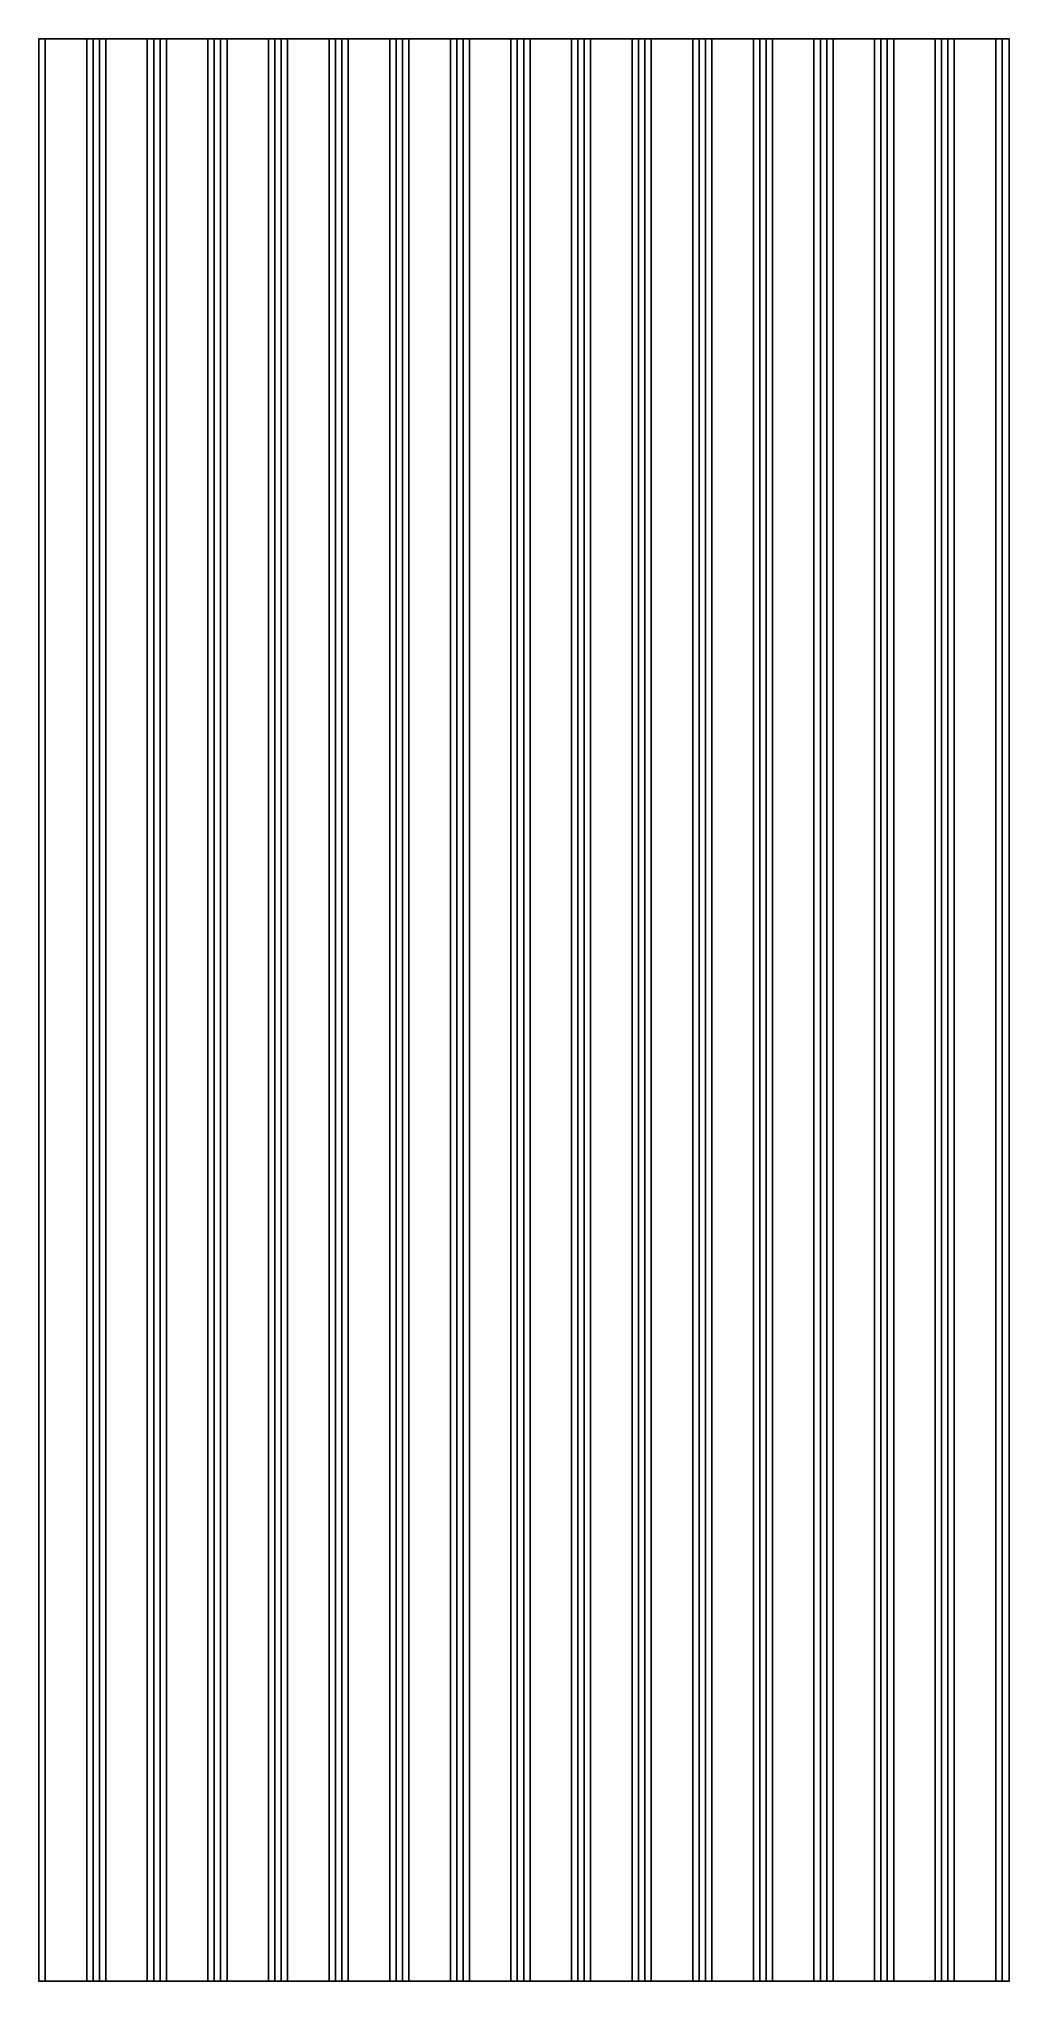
# Model space of a CAD drawing. Header units: millimetres. Extents: x 0 to 1220, y 0 to 2440.
import ezdxf

# ---------------------------------------------------------------- set-up
doc = ezdxf.new("R2010")
doc.units = ezdxf.units.MM

msp = doc.modelspace()

# ---------------------------------------------------------------- linework, layer by layer
for points, invisible_edges in [([(61.3, 2440), (61.3, 2440, 18), (8, 2440, 18), (8, 2440)], 5), ([(0, 2440), (8, 2440), (8, 2440, 6), (0, 2440, 6)], 2), ([(0, 2440, 12), (8, 2440, 12), (8, 2440, 18), (0, 2440, 18)], 2), ([(60.2, 2440, 12), (68.2, 2440, 12), (68.2, 2440, 18), (60.2, 2440, 18)], 8), ([(60.2, 2440), (84.2, 2440), (84.2, 2440, 6), (60.2, 2440, 6)], 10), ([(60.2, 2440, 6), (60.2, 2440, 12), (84.2, 2440, 12), (84.2, 2440, 6)], 2), ([(76.2, 2440, 12), (84.2, 2440, 12), (84.2, 2440, 18), (76.2, 2440, 18)], 2), ([(136.4, 2440), (136.4, 2440, 18), (84.2, 2440, 18), (84.2, 2440)], 5), ([(136.4, 2440, 12), (144.4, 2440, 12), (144.4, 2440, 18), (136.4, 2440, 18)], 8), ([(136.4, 2440), (160.4, 2440), (160.4, 2440, 6), (136.4, 2440, 6)], 10), ([(136.4, 2440, 6), (136.4, 2440, 12), (160.4, 2440, 12), (160.4, 2440, 6)], 2), ([(152.4, 2440, 12), (160.4, 2440, 12), (160.4, 2440, 18), (152.4, 2440, 18)], 2), ([(212.6, 2440), (212.6, 2440, 18), (160.4, 2440, 18), (160.4, 2440)], 5), ([(212.6, 2440, 12), (220.6, 2440, 12), (220.6, 2440, 18), (212.6, 2440, 18)], 8), ([(212.6, 2440), (236.6, 2440), (236.6, 2440, 6), (212.6, 2440, 6)], 10), ([(212.6, 2440, 6), (212.6, 2440, 12), (236.6, 2440, 12), (236.6, 2440, 6)], 2), ([(228.6, 2440, 12), (236.6, 2440, 12), (236.6, 2440, 18), (228.6, 2440, 18)], 2), ([(288.8, 2440, 18), (288.8, 2440), (236.6, 2440), (236.6, 2440, 18)], 5), ([(288.8, 2440, 12), (296.8, 2440, 12), (296.8, 2440, 18), (288.8, 2440, 18)], 8), ([(288.8, 2440), (312.8, 2440), (312.8, 2440, 6), (288.8, 2440, 6)], 10), ([(288.8, 2440, 6), (288.8, 2440, 12), (312.8, 2440, 12), (312.8, 2440, 6)], 2), ([(304.8, 2440, 12), (312.8, 2440, 12), (312.8, 2440, 18), (304.8, 2440, 18)], 2), ([(365, 2440), (365, 2440, 18), (312.8, 2440, 18), (312.8, 2440)], 5), ([(365, 2440, 12), (373, 2440, 12), (373, 2440, 18), (365, 2440, 18)], 8), ([(365, 2440), (389, 2440), (389, 2440, 6), (365, 2440, 6)], 10), ([(365, 2440, 6), (365, 2440, 12), (389, 2440, 12), (389, 2440, 6)], 2), ([(381, 2440, 12), (389, 2440, 12), (389, 2440, 18), (381, 2440, 18)], 2), ([(441.2, 2440), (441.2, 2440, 18), (389, 2440, 18), (389, 2440)], 5), ([(441.2, 2440, 12), (449.2, 2440, 12), (449.2, 2440, 18), (441.2, 2440, 18)], 8), ([(441.2, 2440), (465.2, 2440), (465.2, 2440, 6), (441.2, 2440, 6)], 10), ([(441.2, 2440, 6), (441.2, 2440, 12), (465.2, 2440, 12), (465.2, 2440, 6)], 2), ([(457.2, 2440, 12), (465.2, 2440, 12), (465.2, 2440, 18), (457.2, 2440, 18)], 2), ([(517.4, 2440), (517.4, 2440, 18), (465.2, 2440, 18), (465.2, 2440)], 5), ([(517.4, 2440, 12), (525.4, 2440, 12), (525.4, 2440, 18), (517.4, 2440, 18)], 8), ([(517.4, 2440), (541.4, 2440), (541.4, 2440, 6), (517.4, 2440, 6)], 10), ([(517.4, 2440, 6), (517.4, 2440, 12), (541.4, 2440, 12), (541.4, 2440, 6)], 2), ([(533.4, 2440, 12), (541.4, 2440, 12), (541.4, 2440, 18), (533.4, 2440, 18)], 2), ([(593.6, 2440, 18), (593.6, 2440), (541.4, 2440), (541.4, 2440, 18)], 5), ([(593.6, 2440, 12), (601.6, 2440, 12), (601.6, 2440, 18), (593.6, 2440, 18)], 8), ([(593.6, 2440), (617.6, 2440), (617.6, 2440, 6), (593.6, 2440, 6)], 10), ([(593.6, 2440, 6), (593.6, 2440, 12), (617.6, 2440, 12), (617.6, 2440, 6)], 2), ([(609.6, 2440, 12), (617.6, 2440, 12), (617.6, 2440, 18), (609.6, 2440, 18)], 2), ([(669.8, 2440), (669.8, 2440, 18), (617.6, 2440, 18), (617.6, 2440)], 5), ([(669.8, 2440, 12), (677.8, 2440, 12), (677.8, 2440, 18), (669.8, 2440, 18)], 8), ([(669.8, 2440), (693.8, 2440), (693.8, 2440, 6), (669.8, 2440, 6)], 10), ([(669.8, 2440, 6), (669.8, 2440, 12), (693.8, 2440, 12), (693.8, 2440, 6)], 2), ([(685.8, 2440, 12), (693.8, 2440, 12), (693.8, 2440, 18), (685.8, 2440, 18)], 2), ([(746, 2440), (746, 2440, 18), (693.8, 2440, 18), (693.8, 2440)], 5), ([(746, 2440, 12), (754, 2440, 12), (754, 2440, 18), (746, 2440, 18)], 8), ([(746, 2440), (770, 2440), (770, 2440, 6), (746, 2440, 6)], 10), ([(746, 2440, 6), (746, 2440, 12), (770, 2440, 12), (770, 2440, 6)], 2), ([(762, 2440, 12), (770, 2440, 12), (770, 2440, 18), (762, 2440, 18)], 2), ([(822.2, 2440), (822.2, 2440, 18), (770, 2440, 18), (770, 2440)], 5), ([(822.2, 2440, 12), (830.2, 2440, 12), (830.2, 2440, 18), (822.2, 2440, 18)], 8), ([(822.2, 2440), (846.2, 2440), (846.2, 2440, 6), (822.2, 2440, 6)], 10), ([(822.2, 2440, 6), (822.2, 2440, 12), (846.2, 2440, 12), (846.2, 2440, 6)], 2), ([(838.2, 2440, 12), (846.2, 2440, 12), (846.2, 2440, 18), (838.2, 2440, 18)], 2), ([(898.4, 2440, 18), (898.4, 2440), (846.2, 2440), (846.2, 2440, 18)], 5), ([(898.4, 2440, 12), (906.4, 2440, 12), (906.4, 2440, 18), (898.4, 2440, 18)], 8), ([(898.4, 2440), (922.4, 2440), (922.4, 2440, 6), (898.4, 2440, 6)], 10), ([(898.4, 2440, 6), (898.4, 2440, 12), (922.4, 2440, 12), (922.4, 2440, 6)], 2), ([(914.4, 2440, 12), (922.4, 2440, 12), (922.4, 2440, 18), (914.4, 2440, 18)], 2), ([(974.6, 2440), (974.6, 2440, 18), (922.4, 2440, 18), (922.4, 2440)], 5), ([(974.6, 2440, 12), (982.6, 2440, 12), (982.6, 2440, 18), (974.6, 2440, 18)], 8), ([(974.6, 2440), (998.6, 2440), (998.6, 2440, 6), (974.6, 2440, 6)], 10), ([(974.6, 2440, 6), (974.6, 2440, 12), (998.6, 2440, 12), (998.6, 2440, 6)], 2), ([(990.6, 2440, 12), (998.6, 2440, 12), (998.6, 2440, 18), (990.6, 2440, 18)], 2), ([(1050.8, 2440, 18), (1050.8, 2440), (998.6, 2440), (998.6, 2440, 18)], 5), ([(1050.8, 2440, 12), (1058.8, 2440, 12), (1058.8, 2440, 18), (1050.8, 2440, 18)], 8), ([(1050.8, 2440), (1074.8, 2440), (1074.8, 2440, 6), (1050.8, 2440, 6)], 10), ([(1050.8, 2440, 6), (1050.8, 2440, 12), (1074.8, 2440, 12), (1074.8, 2440, 6)], 2), ([(1066.8, 2440, 12), (1074.8, 2440, 12), (1074.8, 2440, 18), (1066.8, 2440, 18)], 2), ([(1127, 2440, 18), (1127, 2440), (1074.8, 2440), (1074.8, 2440, 18)], 5), ([(1127, 2440, 12), (1135, 2440, 12), (1135, 2440, 18), (1127, 2440, 18)], 8), ([(1127, 2440), (1151, 2440), (1151, 2440, 6), (1127, 2440, 6)], 10), ([(1127, 2440, 6), (1127, 2440, 12), (1151, 2440, 12), (1151, 2440, 6)], 2), ([(1143, 2440, 12), (1151, 2440, 12), (1151, 2440, 18), (1143, 2440, 18)], 2), ([(1203.2, 2440, 18), (1203.2, 2440), (1151, 2440), (1151, 2440, 18)], 5), ([(1203.2, 2440, 12), (1211.2, 2440, 12), (1211.2, 2440, 18), (1203.2, 2440, 18)], 8), ([(1203.2, 2440), (1220, 2440), (1220, 2440, 6), (1203.2, 2440, 6)], 8), ([(0, 0), (8, 0), (8, 0, 6), (0, 0, 6)], 2), ([(0, 0, 12), (8, 0, 12), (8, 0, 18), (0, 0, 18)], 2), ([(61.3, 0), (61.3, 0, 18), (8, 0, 18), (8, 0)], 5), ([(60.2, 0, 12), (68.2, 0, 12), (68.2, 0, 18), (60.2, 0, 18)], 8), ([(60.2, 0), (84.2, 0), (84.2, 0, 6), (60.2, 0, 6)], 10), ([(60.2, 0, 6), (60.2, 0, 12), (84.2, 0, 12), (84.2, 0, 6)], 2), ([(76.2, 0, 12), (84.2, 0, 12), (84.2, 0, 18), (76.2, 0, 18)], 2), ([(136.4, 0), (136.4, 0, 18), (84.2, 0, 18), (84.2, 0)], 5), ([(136.4, 0, 12), (144.4, 0, 12), (144.4, 0, 18), (136.4, 0, 18)], 8), ([(136.4, 0), (160.4, 0), (160.4, 0, 6), (136.4, 0, 6)], 10), ([(136.4, 0, 6), (136.4, 0, 12), (160.4, 0, 12), (160.4, 0, 6)], 2), ([(152.4, 0, 12), (160.4, 0, 12), (160.4, 0, 18), (152.4, 0, 18)], 2), ([(212.6, 0), (212.6, 0, 18), (160.4, 0, 18), (160.4, 0)], 5), ([(212.6, 0, 12), (220.6, 0, 12), (220.6, 0, 18), (212.6, 0, 18)], 8), ([(212.6, 0), (236.6, 0), (236.6, 0, 6), (212.6, 0, 6)], 10), ([(212.6, 0, 6), (212.6, 0, 12), (236.6, 0, 12), (236.6, 0, 6)], 2), ([(228.6, 0, 12), (236.6, 0, 12), (236.6, 0, 18), (228.6, 0, 18)], 2), ([(288.8, 0, 18), (288.8, 0), (236.6, 0), (236.6, 0, 18)], 5), ([(288.8, 0, 12), (296.8, 0, 12), (296.8, 0, 18), (288.8, 0, 18)], 8), ([(288.8, 0), (312.8, 0), (312.8, 0, 6), (288.8, 0, 6)], 10), ([(288.8, 0, 6), (288.8, 0, 12), (312.8, 0, 12), (312.8, 0, 6)], 2), ([(304.8, 0, 12), (312.8, 0, 12), (312.8, 0, 18), (304.8, 0, 18)], 2), ([(365, 0), (365, 0, 18), (312.8, 0, 18), (312.8, 0)], 5), ([(365, 0, 12), (373, 0, 12), (373, 0, 18), (365, 0, 18)], 8), ([(365, 0), (389, 0), (389, 0, 6), (365, 0, 6)], 10), ([(365, 0, 6), (365, 0, 12), (389, 0, 12), (389, 0, 6)], 2), ([(381, 0, 12), (389, 0, 12), (389, 0, 18), (381, 0, 18)], 2), ([(441.2, 0), (441.2, 0, 18), (389, 0, 18), (389, 0)], 5), ([(441.2, 0, 12), (449.2, 0, 12), (449.2, 0, 18), (441.2, 0, 18)], 8), ([(441.2, 0), (465.2, 0), (465.2, 0, 6), (441.2, 0, 6)], 10), ([(441.2, 0, 6), (441.2, 0, 12), (465.2, 0, 12), (465.2, 0, 6)], 2), ([(457.2, 0, 12), (465.2, 0, 12), (465.2, 0, 18), (457.2, 0, 18)], 2), ([(517.4, 0), (517.4, 0, 18), (465.2, 0, 18), (465.2, 0)], 5), ([(517.4, 0, 12), (525.4, 0, 12), (525.4, 0, 18), (517.4, 0, 18)], 8), ([(517.4, 0), (541.4, 0), (541.4, 0, 6), (517.4, 0, 6)], 10), ([(517.4, 0, 6), (517.4, 0, 12), (541.4, 0, 12), (541.4, 0, 6)], 2), ([(533.4, 0, 12), (541.4, 0, 12), (541.4, 0, 18), (533.4, 0, 18)], 2), ([(593.6, 0, 18), (593.6, 0), (541.4, 0), (541.4, 0, 18)], 5), ([(593.6, 0, 12), (601.6, 0, 12), (601.6, 0, 18), (593.6, 0, 18)], 8), ([(593.6, 0), (617.6, 0), (617.6, 0, 6), (593.6, 0, 6)], 10), ([(593.6, 0, 6), (593.6, 0, 12), (617.6, 0, 12), (617.6, 0, 6)], 2), ([(609.6, 0, 12), (617.6, 0, 12), (617.6, 0, 18), (609.6, 0, 18)], 2), ([(669.8, 0), (669.8, 0, 18), (617.6, 0, 18), (617.6, 0)], 5), ([(669.8, 0, 12), (677.8, 0, 12), (677.8, 0, 18), (669.8, 0, 18)], 8), ([(669.8, 0), (693.8, 0), (693.8, 0, 6), (669.8, 0, 6)], 10), ([(669.8, 0, 6), (669.8, 0, 12), (693.8, 0, 12), (693.8, 0, 6)], 2), ([(685.8, 0, 12), (693.8, 0, 12), (693.8, 0, 18), (685.8, 0, 18)], 2), ([(746, 0), (746, 0, 18), (693.8, 0, 18), (693.8, 0)], 5), ([(746, 0, 12), (754, 0, 12), (754, 0, 18), (746, 0, 18)], 8), ([(746, 0), (770, 0), (770, 0, 6), (746, 0, 6)], 10), ([(746, 0, 6), (746, 0, 12), (770, 0, 12), (770, 0, 6)], 2), ([(762, 0, 12), (770, 0, 12), (770, 0, 18), (762, 0, 18)], 2), ([(822.2, 0), (822.2, 0, 18), (770, 0, 18), (770, 0)], 5), ([(822.2, 0, 12), (830.2, 0, 12), (830.2, 0, 18), (822.2, 0, 18)], 8), ([(822.2, 0), (846.2, 0), (846.2, 0, 6), (822.2, 0, 6)], 10), ([(822.2, 0, 6), (822.2, 0, 12), (846.2, 0, 12), (846.2, 0, 6)], 2), ([(838.2, 0, 12), (846.2, 0, 12), (846.2, 0, 18), (838.2, 0, 18)], 2), ([(898.4, 0, 18), (898.4, 0), (846.2, 0), (846.2, 0, 18)], 5), ([(898.4, 0, 12), (906.4, 0, 12), (906.4, 0, 18), (898.4, 0, 18)], 8), ([(898.4, 0), (922.4, 0), (922.4, 0, 6), (898.4, 0, 6)], 10), ([(898.4, 0, 6), (898.4, 0, 12), (922.4, 0, 12), (922.4, 0, 6)], 2), ([(914.4, 0, 12), (922.4, 0, 12), (922.4, 0, 18), (914.4, 0, 18)], 2), ([(974.6, 0), (974.6, 0, 18), (922.4, 0, 18), (922.4, 0)], 5), ([(974.6, 0, 12), (982.6, 0, 12), (982.6, 0, 18), (974.6, 0, 18)], 8), ([(974.6, 0), (998.6, 0), (998.6, 0, 6), (974.6, 0, 6)], 10), ([(974.6, 0, 6), (974.6, 0, 12), (998.6, 0, 12), (998.6, 0, 6)], 2), ([(990.6, 0, 12), (998.6, 0, 12), (998.6, 0, 18), (990.6, 0, 18)], 2), ([(1050.8, 0, 18), (1050.8, 0), (998.6, 0), (998.6, 0, 18)], 5), ([(1050.8, 0, 12), (1058.8, 0, 12), (1058.8, 0, 18), (1050.8, 0, 18)], 8), ([(1050.8, 0), (1074.8, 0), (1074.8, 0, 6), (1050.8, 0, 6)], 10), ([(1050.8, 0, 6), (1050.8, 0, 12), (1074.8, 0, 12), (1074.8, 0, 6)], 2), ([(1066.8, 0, 12), (1074.8, 0, 12), (1074.8, 0, 18), (1066.8, 0, 18)], 2), ([(1127, 0, 18), (1127, 0), (1074.8, 0), (1074.8, 0, 18)], 5), ([(1127, 0, 12), (1135, 0, 12), (1135, 0, 18), (1127, 0, 18)], 8), ([(1127, 0), (1151, 0), (1151, 0, 6), (1127, 0, 6)], 10), ([(1127, 0, 6), (1127, 0, 12), (1151, 0, 12), (1151, 0, 6)], 2), ([(1143, 0, 12), (1151, 0, 12), (1151, 0, 18), (1143, 0, 18)], 2), ([(1203.2, 0, 18), (1203.2, 0), (1151, 0), (1151, 0, 18)], 5), ([(1203.2, 0, 12), (1211.2, 0, 12), (1211.2, 0, 18), (1203.2, 0, 18)], 8), ([(1203.2, 0), (1220, 0), (1220, 0, 6), (1203.2, 0, 6)], 8)]:
    msp.add_3dface(points, dxfattribs=dict(invisible_edges=invisible_edges))
for points in [[(1220, 2440), (1220, 0), (0, 0), (0, 2440)], [(0, 0, 6), (0, 0), (0, 2440), (0, 2440, 6)], [(0, 0, 18), (0, 0, 12), (0, 2440, 12), (0, 2440, 18)], [(0, 2440, 12), (8, 2440, 12), (8, 0, 12), (0, 0, 12)], [(0, 2440, 6), (8, 2440, 6), (8, 0, 6), (0, 0, 6)], [(8, 0, 12), (8, 0, 6), (8, 2440, 6), (8, 2440, 12)], [(60.2, 0, 12), (60.2, 0, 6), (60.2, 2440, 6), (60.2, 2440, 12)], [(60.2, 0, 12), (68.2, 0, 12), (68.2, 2440, 12), (60.2, 2440, 12)], [(60.2, 0, 6), (84.2, 0, 6), (84.2, 2440, 6), (60.2, 2440, 6)], [(68.2, 0, 18), (68.2, 0, 12), (68.2, 2440, 12), (68.2, 2440, 18)], [(76.2, 0, 18), (76.2, 0, 12), (76.2, 2440, 12), (76.2, 2440, 18)], [(76.2, 0, 12), (84.2, 0, 12), (84.2, 2440, 12), (76.2, 2440, 12)], [(84.2, 0, 12), (84.2, 0, 6), (84.2, 2440, 6), (84.2, 2440, 12)], [(136.4, 0, 12), (136.4, 0, 6), (136.4, 2440, 6), (136.4, 2440, 12)], [(136.4, 0, 12), (144.4, 0, 12), (144.4, 2440, 12), (136.4, 2440, 12)], [(136.4, 0, 6), (160.4, 0, 6), (160.4, 2440, 6), (136.4, 2440, 6)], [(144.4, 0, 18), (144.4, 0, 12), (144.4, 2440, 12), (144.4, 2440, 18)], [(152.4, 0, 18), (152.4, 0, 12), (152.4, 2440, 12), (152.4, 2440, 18)], [(152.4, 0, 12), (160.4, 0, 12), (160.4, 2440, 12), (152.4, 2440, 12)], [(160.4, 0, 12), (160.4, 0, 6), (160.4, 2440, 6), (160.4, 2440, 12)], [(212.6, 0, 12), (212.6, 0, 6), (212.6, 2440, 6), (212.6, 2440, 12)], [(212.6, 0, 12), (220.6, 0, 12), (220.6, 2440, 12), (212.6, 2440, 12)], [(212.6, 0, 6), (236.6, 0, 6), (236.6, 2440, 6), (212.6, 2440, 6)], [(220.6, 0, 18), (220.6, 0, 12), (220.6, 2440, 12), (220.6, 2440, 18)], [(228.6, 0, 18), (228.6, 0, 12), (228.6, 2440, 12), (228.6, 2440, 18)], [(228.6, 0, 12), (236.6, 0, 12), (236.6, 2440, 12), (228.6, 2440, 12)], [(236.6, 0, 12), (236.6, 0, 6), (236.6, 2440, 6), (236.6, 2440, 12)], [(288.8, 0, 12), (288.8, 0, 6), (288.8, 2440, 6), (288.8, 2440, 12)], [(288.8, 0, 12), (296.8, 0, 12), (296.8, 2440, 12), (288.8, 2440, 12)], [(288.8, 0, 6), (312.8, 0, 6), (312.8, 2440, 6), (288.8, 2440, 6)], [(296.8, 0, 18), (296.8, 0, 12), (296.8, 2440, 12), (296.8, 2440, 18)], [(304.8, 0, 18), (304.8, 0, 12), (304.8, 2440, 12), (304.8, 2440, 18)], [(304.8, 0, 12), (312.8, 0, 12), (312.8, 2440, 12), (304.8, 2440, 12)], [(312.8, 0, 12), (312.8, 0, 6), (312.8, 2440, 6), (312.8, 2440, 12)], [(365, 0, 12), (365, 0, 6), (365, 2440, 6), (365, 2440, 12)], [(365, 0, 12), (373, 0, 12), (373, 2440, 12), (365, 2440, 12)], [(365, 0, 6), (389, 0, 6), (389, 2440, 6), (365, 2440, 6)], [(373, 0, 18), (373, 0, 12), (373, 2440, 12), (373, 2440, 18)], [(381, 0, 18), (381, 0, 12), (381, 2440, 12), (381, 2440, 18)], [(381, 0, 12), (389, 0, 12), (389, 2440, 12), (381, 2440, 12)], [(389, 0, 12), (389, 0, 6), (389, 2440, 6), (389, 2440, 12)], [(441.2, 0, 12), (441.2, 0, 6), (441.2, 2440, 6), (441.2, 2440, 12)], [(441.2, 0, 12), (449.2, 0, 12), (449.2, 2440, 12), (441.2, 2440, 12)], [(441.2, 0, 6), (465.2, 0, 6), (465.2, 2440, 6), (441.2, 2440, 6)], [(449.2, 0, 18), (449.2, 0, 12), (449.2, 2440, 12), (449.2, 2440, 18)], [(457.2, 0, 18), (457.2, 0, 12), (457.2, 2440, 12), (457.2, 2440, 18)], [(457.2, 0, 12), (465.2, 0, 12), (465.2, 2440, 12), (457.2, 2440, 12)], [(465.2, 0, 12), (465.2, 0, 6), (465.2, 2440, 6), (465.2, 2440, 12)], [(517.4, 0, 12), (517.4, 0, 6), (517.4, 2440, 6), (517.4, 2440, 12)], [(517.4, 0, 12), (525.4, 0, 12), (525.4, 2440, 12), (517.4, 2440, 12)], [(517.4, 0, 6), (541.4, 0, 6), (541.4, 2440, 6), (517.4, 2440, 6)], [(525.4, 0, 18), (525.4, 0, 12), (525.4, 2440, 12), (525.4, 2440, 18)], [(533.4, 0, 18), (533.4, 0, 12), (533.4, 2440, 12), (533.4, 2440, 18)], [(533.4, 0, 12), (541.4, 0, 12), (541.4, 2440, 12), (533.4, 2440, 12)], [(541.4, 0, 12), (541.4, 0, 6), (541.4, 2440, 6), (541.4, 2440, 12)], [(593.6, 0, 12), (593.6, 0, 6), (593.6, 2440, 6), (593.6, 2440, 12)], [(593.6, 0, 12), (601.6, 0, 12), (601.6, 2440, 12), (593.6, 2440, 12)], [(593.6, 0, 6), (617.6, 0, 6), (617.6, 2440, 6), (593.6, 2440, 6)], [(601.6, 0, 18), (601.6, 0, 12), (601.6, 2440, 12), (601.6, 2440, 18)], [(609.6, 0, 18), (609.6, 0, 12), (609.6, 2440, 12), (609.6, 2440, 18)], [(609.6, 0, 12), (617.6, 0, 12), (617.6, 2440, 12), (609.6, 2440, 12)], [(617.6, 0, 12), (617.6, 0, 6), (617.6, 2440, 6), (617.6, 2440, 12)], [(669.8, 0, 12), (669.8, 0, 6), (669.8, 2440, 6), (669.8, 2440, 12)], [(669.8, 0, 12), (677.8, 0, 12), (677.8, 2440, 12), (669.8, 2440, 12)], [(669.8, 0, 6), (693.8, 0, 6), (693.8, 2440, 6), (669.8, 2440, 6)], [(677.8, 0, 18), (677.8, 0, 12), (677.8, 2440, 12), (677.8, 2440, 18)], [(685.8, 0, 18), (685.8, 0, 12), (685.8, 2440, 12), (685.8, 2440, 18)], [(685.8, 0, 12), (693.8, 0, 12), (693.8, 2440, 12), (685.8, 2440, 12)], [(693.8, 0, 12), (693.8, 0, 6), (693.8, 2440, 6), (693.8, 2440, 12)], [(746, 0, 12), (746, 0, 6), (746, 2440, 6), (746, 2440, 12)], [(746, 0, 12), (754, 0, 12), (754, 2440, 12), (746, 2440, 12)], [(746, 0, 6), (770, 0, 6), (770, 2440, 6), (746, 2440, 6)], [(754, 0, 18), (754, 0, 12), (754, 2440, 12), (754, 2440, 18)], [(762, 0, 18), (762, 0, 12), (762, 2440, 12), (762, 2440, 18)], [(762, 0, 12), (770, 0, 12), (770, 2440, 12), (762, 2440, 12)], [(770, 0, 12), (770, 0, 6), (770, 2440, 6), (770, 2440, 12)], [(822.2, 0, 12), (822.2, 0, 6), (822.2, 2440, 6), (822.2, 2440, 12)], [(822.2, 0, 12), (830.2, 0, 12), (830.2, 2440, 12), (822.2, 2440, 12)], [(822.2, 0, 6), (846.2, 0, 6), (846.2, 2440, 6), (822.2, 2440, 6)], [(830.2, 0, 18), (830.2, 0, 12), (830.2, 2440, 12), (830.2, 2440, 18)], [(838.2, 0, 18), (838.2, 0, 12), (838.2, 2440, 12), (838.2, 2440, 18)], [(838.2, 0, 12), (846.2, 0, 12), (846.2, 2440, 12), (838.2, 2440, 12)], [(846.2, 0, 12), (846.2, 0, 6), (846.2, 2440, 6), (846.2, 2440, 12)], [(898.4, 0, 12), (898.4, 0, 6), (898.4, 2440, 6), (898.4, 2440, 12)], [(898.4, 0, 12), (906.4, 0, 12), (906.4, 2440, 12), (898.4, 2440, 12)], [(898.4, 0, 6), (922.4, 0, 6), (922.4, 2440, 6), (898.4, 2440, 6)], [(906.4, 0, 18), (906.4, 0, 12), (906.4, 2440, 12), (906.4, 2440, 18)], [(914.4, 0, 18), (914.4, 0, 12), (914.4, 2440, 12), (914.4, 2440, 18)], [(914.4, 0, 12), (922.4, 0, 12), (922.4, 2440, 12), (914.4, 2440, 12)], [(922.4, 0, 12), (922.4, 0, 6), (922.4, 2440, 6), (922.4, 2440, 12)], [(974.6, 0, 12), (974.6, 0, 6), (974.6, 2440, 6), (974.6, 2440, 12)], [(974.6, 0, 12), (982.6, 0, 12), (982.6, 2440, 12), (974.6, 2440, 12)], [(974.6, 0, 6), (998.6, 0, 6), (998.6, 2440, 6), (974.6, 2440, 6)], [(982.6, 0, 18), (982.6, 0, 12), (982.6, 2440, 12), (982.6, 2440, 18)], [(990.6, 0, 18), (990.6, 0, 12), (990.6, 2440, 12), (990.6, 2440, 18)], [(990.6, 0, 12), (998.6, 0, 12), (998.6, 2440, 12), (990.6, 2440, 12)], [(998.6, 0, 12), (998.6, 0, 6), (998.6, 2440, 6), (998.6, 2440, 12)], [(1050.8, 0, 12), (1050.8, 0, 6), (1050.8, 2440, 6), (1050.8, 2440, 12)], [(1050.8, 0, 12), (1058.8, 0, 12), (1058.8, 2440, 12), (1050.8, 2440, 12)], [(1050.8, 0, 6), (1074.8, 0, 6), (1074.8, 2440, 6), (1050.8, 2440, 6)], [(1058.8, 0, 18), (1058.8, 0, 12), (1058.8, 2440, 12), (1058.8, 2440, 18)], [(1066.8, 0, 18), (1066.8, 0, 12), (1066.8, 2440, 12), (1066.8, 2440, 18)], [(1066.8, 0, 12), (1074.8, 0, 12), (1074.8, 2440, 12), (1066.8, 2440, 12)], [(1074.8, 0, 12), (1074.8, 0, 6), (1074.8, 2440, 6), (1074.8, 2440, 12)], [(1127, 0, 12), (1127, 0, 6), (1127, 2440, 6), (1127, 2440, 12)], [(1127, 0, 12), (1135, 0, 12), (1135, 2440, 12), (1127, 2440, 12)], [(1127, 0, 6), (1151, 0, 6), (1151, 2440, 6), (1127, 2440, 6)], [(1135, 0, 18), (1135, 0, 12), (1135, 2440, 12), (1135, 2440, 18)], [(1143, 0, 18), (1143, 0, 12), (1143, 2440, 12), (1143, 2440, 18)], [(1143, 0, 12), (1151, 0, 12), (1151, 2440, 12), (1143, 2440, 12)], [(1151, 0, 12), (1151, 0, 6), (1151, 2440, 6), (1151, 2440, 12)], [(1203.2, 0, 12), (1203.2, 0, 6), (1203.2, 2440, 6), (1203.2, 2440, 12)], [(1203.2, 2440, 12), (1211.2, 2440, 12), (1211.2, 0, 12), (1203.2, 0, 12)], [(1203.2, 0, 6), (1220, 0, 6), (1220, 2440, 6), (1203.2, 2440, 6)], [(1211.2, 0, 18), (1211.2, 0, 12), (1211.2, 2440, 12), (1211.2, 2440, 18)], [(1220, 0, 6), (1220, 0), (1220, 2440), (1220, 2440, 6)]]:
    msp.add_3dface(points)

doc.saveas('drawing.dxf')
